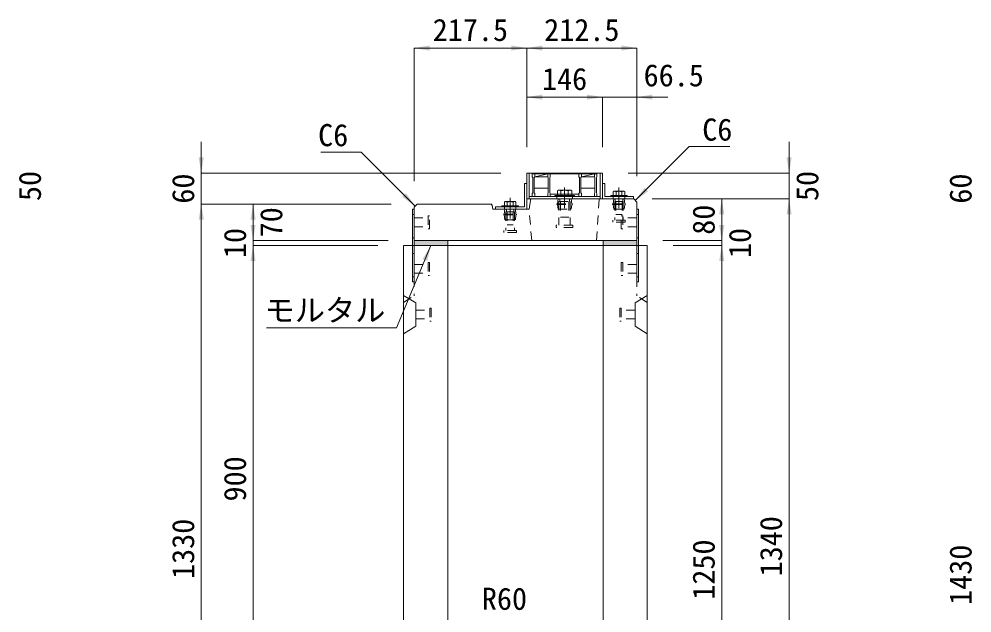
# Model space of a CAD drawing. Units: millimetres at full size. Extents: x -1934 to 78146, y -143454 to -112471.
# Drawn here: x 32648 to 34486, y -137980 to -136834 of the extents above; entities that cross this region are included whole.
import ezdxf
from ezdxf.enums import TextEntityAlignment as Align

# ---------------------------------------------------------------- set-up
doc = ezdxf.new("R2010")
doc.units = ezdxf.units.MM
doc.header["$LTSCALE"] = 23
for name, pattern in [('CHAIN', [18.5, 12, -1.5, 3.5, -1.5]), ('USER2', [1.35, 0.75, -0.6]), ('USER3', [1.35, 0.75, -0.6])]:
    doc.linetypes.add(name, pattern=pattern)
for name, color, linetype, lineweight in [('インサート', 92, 'USER2', 9), ('グレーチング', 7, 'Continuous', 9), ('ジョイント', 7, 'Continuous', 5), ('モルタル', 7, 'Continuous', 13), ('作業エリア', 11, 'Continuous', 13), ('受枠', 3, 'Continuous', 13), ('寸法線', 7, 'Continuous', 13), ('引出線', 4, 'Continuous', 13), ('本体', 2, 'Continuous', 13), ('補助線', 8, 'Continuous', 13), ('ｲﾝｻｰﾄ', 3, 'USER3', 5)]:
    doc.layers.add(name, color=color, linetype=linetype, lineweight=lineweight)
doc.layers.add('ハッチング_モルタル', color=30, linetype='Continuous')
doc.styles.add('ＭＳ ゴシック', font='')
doc.styles.get('ＭＳ ゴシック').set_extended_font_data('MS Gothic')

# ---------------------------------------------------------------- blocks, each defined once
blk = doc.blocks.new('filled_arrow')
at = {"color": 0, "linetype": 'Continuous', "lineweight": -2}
blk.add_solid([(7.5, 1.25), (0, 0), (7.5, -1.25)], dxfattribs=at)

msp = doc.modelspace()

# ---------------------------------------------------------------- hatches: boundary and pattern name
at = {"layer": 'ハッチング_モルタル'}
for points in [[(33409.82, -137261.32), (33409.82, -137271.32), (33474.82, -137271.32), (33474.82, -137261.32)], [(33774.82, -137261.32), (33774.82, -137271.32), (33839.82, -137271.32), (33839.82, -137261.32)]]:
    msp.add_hatch(color=256, dxfattribs=at).paths.add_polyline_path(points)

# ---------------------------------------------------------------- linework, layer by layer
at = {"layer": 'インサート', "linetype": 'Continuous'}
for p, q in [((33719.32, -137174.52), (33681.32, -137174.52)), ((33681.32, -137174.52), (33681.32, -137176.82)), ((33719.32, -137174.52), (33719.32, -137176.82)), ((33789.32, -137174.52), (33821.32, -137174.52)), ((33789.32, -137174.52), (33789.32, -137176.82)), ((33821.32, -137174.52), (33821.32, -137176.82)), ((33719.32, -137176.82), (33681.32, -137176.82)), ((33789.32, -137176.82), (33821.32, -137176.82)), ((33579.32, -137194.52), (33611.32, -137194.52)), ((33579.32, -137194.52), (33579.32, -137196.82)), ((33579.32, -137196.82), (33611.32, -137196.82)), ((33611.32, -137194.52), (33611.32, -137196.82))]:
    msp.add_line(p, q, dxfattribs=at)
at = {"layer": 'インサート', "linetype": 'Continuous', "lineweight": 13}
for p, q in [((33688.33, -137164.52), (33686.47, -137165.36)), ((33686.47, -137165.36), (33686.47, -137174.52)), ((33714.17, -137174.52), (33686.47, -137174.52)), ((33712.32, -137164.52), (33688.33, -137164.52)), ((33712.32, -137164.52), (33714.17, -137165.36)), ((33714.17, -137165.36), (33714.17, -137174.52)), ((33795.84, -137166.52), (33794.37, -137167.36)), ((33794.37, -137167.36), (33794.37, -137174.52)), ((33794.37, -137174.52), (33816.27, -137174.52)), ((33795.84, -137166.52), (33814.81, -137166.52)), ((33814.81, -137166.52), (33816.27, -137167.36)), ((33816.27, -137167.36), (33816.27, -137174.52)), ((33585.84, -137186.52), (33584.37, -137187.36)), ((33584.37, -137187.36), (33584.37, -137194.52)), ((33585.84, -137186.52), (33604.81, -137186.52)), ((33604.81, -137186.52), (33606.27, -137187.36)), ((33606.27, -137187.36), (33606.27, -137194.52)), ((33584.37, -137194.52), (33606.27, -137194.52))]:
    msp.add_line(p, q, dxfattribs=at)
at = {"layer": 'インサート'}
for p, q in [((33691.32, -137174.52), (33691.32, -137176.82)), ((33709.32, -137174.52), (33709.32, -137176.82)), ((33798.32, -137174.52), (33798.32, -137176.82)), ((33812.32, -137174.52), (33812.32, -137176.82)), ((33685.32, -137190.57), (33715.32, -137190.57)), ((33685.32, -137190.57), (33685.32, -137192.07)), ((33685.32, -137192.07), (33715.32, -137192.07)), ((33686.57, -137190.57), (33687.82, -137181.32)), ((33686.57, -137192.07), (33687.82, -137201.32)), ((33687.82, -137181.32), (33712.82, -137181.32)), ((33689.42, -137186.32), (33711.22, -137186.32)), ((33689.42, -137186.32), (33689.42, -137231.82)), ((33690.87, -137181.32), (33690.87, -137186.32)), ((33692.32, -137186.32), (33692.32, -137216.32)), ((33708.32, -137186.32), (33708.32, -137216.32)), ((33709.77, -137181.32), (33709.77, -137186.32)), ((33711.22, -137186.32), (33711.22, -137231.82)), ((33714.07, -137190.57), (33712.82, -137181.32)), ((33714.07, -137192.07), (33712.82, -137201.32)), ((33715.32, -137190.57), (33715.32, -137192.07)), ((33792.82, -137190.57), (33817.82, -137190.57)), ((33792.82, -137190.57), (33792.82, -137192.07)), ((33792.82, -137192.07), (33817.82, -137192.07)), ((33794.07, -137190.57), (33795.32, -137181.32)), ((33794.07, -137192.07), (33795.32, -137201.32)), ((33795.32, -137181.32), (33815.32, -137181.32)), ((33797.07, -137186.32), (33813.57, -137186.32)), ((33797.07, -137186.32), (33797.07, -137222.32)), ((33798.2, -137181.32), (33798.2, -137186.32)), ((33799.32, -137186.32), (33799.32, -137211.32)), ((33811.32, -137186.32), (33811.32, -137211.32)), ((33812.45, -137181.32), (33812.45, -137186.32)), ((33813.57, -137186.32), (33813.57, -137222.32)), ((33816.57, -137190.57), (33815.32, -137181.32)), ((33816.57, -137192.07), (33815.32, -137201.32)), ((33817.82, -137190.57), (33817.82, -137192.07)), ((33582.82, -137210.57), (33607.82, -137210.57)), ((33582.82, -137210.57), (33582.82, -137212.07)), ((33582.82, -137212.07), (33607.82, -137212.07)), ((33584.07, -137210.57), (33585.32, -137201.32)), ((33584.07, -137212.07), (33585.32, -137221.32)), ((33585.32, -137201.32), (33605.32, -137201.32)), ((33587.07, -137206.32), (33603.57, -137206.32)), ((33587.07, -137206.32), (33587.07, -137242.32)), ((33588.2, -137201.32), (33588.2, -137206.32)), ((33588.32, -137194.52), (33588.32, -137196.82)), ((33589.32, -137206.32), (33589.32, -137231.32)), ((33601.32, -137206.32), (33601.32, -137231.32)), ((33602.32, -137194.52), (33602.32, -137196.82)), ((33602.45, -137201.32), (33602.45, -137206.32)), ((33603.57, -137206.32), (33603.57, -137242.32)), ((33606.57, -137210.57), (33605.32, -137201.32)), ((33606.57, -137212.07), (33605.32, -137221.32)), ((33607.82, -137210.57), (33607.82, -137212.07)), ((33687.82, -137201.32), (33712.82, -137201.32)), ((33795.32, -137201.32), (33815.32, -137201.32)), ((33799.32, -137211.32), (33811.32, -137211.32)), ((33409.82, -137217.82), (33436.82, -137217.82)), ((33409.82, -137217.82), (33409.82, -137234.82)), ((33439.82, -137213.82), (33436.82, -137213.82)), ((33436.82, -137213.82), (33436.82, -137238.82)), ((33439.82, -137238.82), (33439.82, -137213.82)), ((33585.32, -137221.32), (33605.32, -137221.32)), ((33692.32, -137216.32), (33708.32, -137216.32)), ((33793.32, -137226.32), (33793.32, -137222.32)), ((33817.32, -137222.32), (33793.32, -137222.32)), ((33817.32, -137226.32), (33793.32, -137226.32)), ((33809.82, -137213.82), (33812.82, -137213.82)), ((33809.82, -137238.82), (33809.82, -137213.82)), ((33812.82, -137213.82), (33812.82, -137238.82)), ((33839.82, -137217.82), (33812.82, -137217.82)), ((33817.32, -137222.32), (33817.32, -137226.32)), ((33839.82, -137217.82), (33839.82, -137234.82)), ((33409.82, -137234.82), (33436.82, -137234.82)), ((33436.82, -137238.82), (33439.82, -137238.82)), ((33583.32, -137246.32), (33583.32, -137242.32)), ((33607.32, -137242.32), (33583.32, -137242.32)), ((33607.32, -137246.32), (33583.32, -137246.32)), ((33589.32, -137231.32), (33601.32, -137231.32)), ((33607.32, -137242.32), (33607.32, -137246.32)), ((33684.32, -137236.32), (33684.32, -137231.82)), ((33716.32, -137231.82), (33684.32, -137231.82)), ((33716.32, -137236.32), (33684.32, -137236.32)), ((33716.32, -137231.82), (33716.32, -137236.32)), ((33812.82, -137238.82), (33809.82, -137238.82)), ((33839.82, -137234.82), (33812.82, -137234.82))]:
    msp.add_line(p, q, dxfattribs=at)
at = {"layer": 'インサート', "linetype": 'Continuous', "lineweight": 5}
for p, q in [((33693.4, -137165.36), (33693.4, -137174.52)), ((33707.25, -137165.36), (33707.25, -137174.52)), ((33799.85, -137167.36), (33799.85, -137174.52)), ((33810.8, -137167.36), (33810.8, -137174.52)), ((33589.85, -137187.36), (33589.85, -137194.52)), ((33600.8, -137187.36), (33600.8, -137194.52))]:
    msp.add_line(p, q, dxfattribs=at)
for centre, radius, start, end in [((33689.94, -137172.02), 7.5, 62.50883, 117.49117), ((33700.32, -137193.25), 28.73, 76.05376, 103.94624), ((33710.71, -137172.02), 7.5, 62.50883, 117.49117), ((33797.11, -137171.37), 4.85, 55.61575, 124.38425), ((33805.32, -137184.64), 18.12, 72.41205, 107.58795), ((33813.54, -137171.37), 4.85, 55.61575, 124.38425), ((33587.11, -137191.37), 4.85, 55.61575, 124.38425), ((33595.32, -137204.64), 18.12, 72.41205, 107.58795), ((33603.54, -137191.37), 4.85, 55.61575, 124.38425)]:
    msp.add_arc(centre, radius, start, end, dxfattribs=at)
at = {"layer": 'グレーチング'}
for p, q in [((33637.82, -137132.82), (33637.82, -137138.82)), ((33637.82, -137132.82), (33762.82, -137132.82)), ((33637.82, -137138.82), (33638.82, -137139.82)), ((33642.82, -137138.82), (33641.82, -137139.82)), ((33642.82, -137132.82), (33642.82, -137138.82)), ((33642.82, -137138.82), (33667.82, -137132.82)), ((33642.82, -137138.82), (33667.82, -137138.82)), ((33667.82, -137132.82), (33667.82, -137138.82)), ((33667.82, -137138.82), (33668.82, -137139.82)), ((33672.82, -137138.82), (33671.82, -137139.82)), ((33672.82, -137132.82), (33672.82, -137138.82)), ((33727.82, -137132.82), (33727.82, -137138.82)), ((33727.82, -137138.82), (33728.82, -137139.82)), ((33732.82, -137138.82), (33731.82, -137139.82)), ((33732.82, -137138.82), (33757.82, -137132.82)), ((33732.82, -137132.82), (33732.82, -137138.82)), ((33732.82, -137138.82), (33757.82, -137138.82)), ((33757.82, -137132.82), (33757.82, -137138.82)), ((33757.82, -137138.82), (33758.82, -137139.82)), ((33762.82, -137138.82), (33761.82, -137139.82)), ((33762.82, -137132.82), (33762.82, -137138.82)), ((33638.82, -137139.82), (33638.82, -137169.82)), ((33641.82, -137139.82), (33641.82, -137169.82)), ((33668.82, -137139.82), (33668.82, -137169.82)), ((33671.82, -137139.82), (33671.82, -137169.82)), ((33728.82, -137139.82), (33728.82, -137169.82)), ((33731.82, -137139.82), (33731.82, -137169.82)), ((33758.82, -137139.82), (33758.82, -137169.82)), ((33761.82, -137139.82), (33761.82, -137169.82)), ((33637.82, -137170.82), (33638.82, -137169.82)), ((33637.82, -137176.82), (33637.82, -137170.82)), ((33668.82, -137160.82), (33641.82, -137160.82)), ((33642.82, -137170.82), (33641.82, -137169.82)), ((33642.82, -137176.82), (33642.82, -137170.82)), ((33667.82, -137170.82), (33668.82, -137169.82)), ((33667.82, -137176.82), (33667.82, -137170.82)), ((33672.82, -137170.82), (33671.82, -137169.82)), ((33672.82, -137176.82), (33672.82, -137170.82)), ((33727.82, -137172.32), (33672.82, -137172.32)), ((33727.82, -137170.82), (33728.82, -137169.82)), ((33727.82, -137176.82), (33727.82, -137170.82)), ((33758.82, -137160.82), (33731.82, -137160.82)), ((33732.82, -137170.82), (33731.82, -137169.82)), ((33732.82, -137176.82), (33732.82, -137170.82)), ((33757.82, -137170.82), (33758.82, -137169.82)), ((33757.82, -137176.82), (33757.82, -137170.82)), ((33762.82, -137170.82), (33761.82, -137169.82)), ((33762.82, -137176.82), (33762.82, -137170.82)), ((33637.82, -137176.82), (33642.82, -137176.82)), ((33667.82, -137176.82), (33672.82, -137176.82)), ((33727.82, -137176.82), (33732.82, -137176.82)), ((33757.82, -137176.82), (33762.82, -137176.82))]:
    msp.add_line(p, q, dxfattribs=at)
at = {"layer": 'ジョイント'}
for p, q in [((33406.62, -137201.32), (33409.82, -137201.32)), ((33406.62, -137201.32), (33406.62, -137341.32)), ((33409.82, -137201.32), (33409.82, -137341.32)), ((33839.82, -137201.32), (33843.02, -137201.32)), ((33839.82, -137201.32), (33839.82, -137341.32)), ((33843.02, -137201.32), (33843.02, -137341.32)), ((33406.62, -137341.32), (33409.82, -137341.32)), ((33839.82, -137341.32), (33843.02, -137341.32))]:
    msp.add_line(p, q, dxfattribs=at)
at = {"layer": 'ジョイント', "linetype": 'USER2'}
for p, q in [((33406.62, -137211.32), (33409.82, -137211.32)), ((33839.82, -137211.32), (33843.02, -137211.32)), ((33406.62, -137256.32), (33409.82, -137256.32)), ((33839.82, -137256.32), (33843.02, -137256.32)), ((33406.62, -137286.32), (33409.82, -137286.32)), ((33839.82, -137286.32), (33843.02, -137286.32)), ((33406.62, -137331.32), (33409.82, -137331.32)), ((33839.82, -137331.32), (33843.02, -137331.32))]:
    msp.add_line(p, q, dxfattribs=at)
at = {"layer": 'モルタル'}
for points in [[(33409.82, -137261.32), (33474.82, -137261.32), (33474.82, -137271.32), (33409.82, -137271.32)], [(33774.82, -137261.32), (33839.82, -137261.32), (33839.82, -137271.32), (33774.82, -137271.32)]]:
    msp.add_lwpolyline(points, close=True, dxfattribs=at)
at = {"layer": '作業エリア'}
for p, q in [((33557.36, -137191.32), (33559.82, -137191.32)), ((33559.82, -137191.32), (33560.3, -137193.73)), ((33634.44, -137183.87), (33634.82, -137181.32)), ((33634.82, -137181.32), (33637.41, -137181.32))]:
    msp.add_line(p, q, dxfattribs=at)
at = {"layer": '受枠'}
for p, q in [((33627.32, -137131.32), (33773.32, -137131.32)), ((33627.32, -137131.32), (33627.32, -137181.32)), ((33631.82, -137131.32), (33631.82, -137181.32)), ((33768.82, -137131.32), (33768.82, -137181.32)), ((33773.32, -137131.32), (33773.32, -137181.32)), ((33622.82, -137196.82), (33622.82, -137151.32)), ((33622.82, -137151.32), (33627.32, -137151.32)), ((33627.32, -137151.32), (33627.32, -137201.32)), ((33777.82, -137151.32), (33773.32, -137151.32)), ((33777.82, -137176.82), (33777.82, -137151.32)), ((33627.32, -137181.32), (33773.32, -137181.32)), ((33631.82, -137176.82), (33768.82, -137176.82)), ((33773.32, -137181.32), (33833.32, -137181.32)), ((33833.32, -137176.82), (33777.82, -137176.82)), ((33833.32, -137181.32), (33833.32, -137176.82)), ((33567.32, -137201.32), (33567.32, -137196.82)), ((33567.32, -137196.82), (33622.82, -137196.82)), ((33627.32, -137201.32), (33567.32, -137201.32))]:
    msp.add_line(p, q, dxfattribs=at)
at = {"layer": '受枠', "linetype": 'CHAIN'}
for p, q in [((33700.32, -137159.07), (33700.32, -137199.07)), ((33805.32, -137159.07), (33805.32, -137199.07)), ((33595.32, -137179.07), (33595.32, -137219.07))]:
    msp.add_line(p, q, dxfattribs=at)
at = {"layer": '受枠', "linetype": 'USER2'}
for p, q in [((33685.32, -137176.82), (33685.32, -137181.32)), ((33715.32, -137176.82), (33715.32, -137181.32)), ((33794.32, -137176.82), (33794.32, -137181.32)), ((33816.32, -137176.82), (33816.32, -137181.32)), ((33584.32, -137196.82), (33584.32, -137201.32)), ((33606.32, -137196.82), (33606.32, -137201.32))]:
    msp.add_line(p, q, dxfattribs=at)
at = {"layer": '寸法線'}
for p, q in [((33409.82, -136890.22), (33627.32, -136890.22)), ((33409.82, -137147.32), (33409.82, -136890.22)), ((33627.32, -137081.32), (33627.32, -136890.22)), ((33627.32, -136890.22), (33839.82, -136890.22)), ((33627.32, -137081.32), (33627.32, -136890.22)), ((33839.82, -137137.32), (33839.82, -136890.22)), ((33627.32, -136984.87), (33773.32, -136984.87)), ((33627.32, -137081.32), (33627.32, -136984.87)), ((33713.32, -136984.87), (33899.82, -136984.87)), ((33773.32, -137081.32), (33773.32, -136984.87)), ((33773.32, -137081.32), (33773.32, -136984.87)), ((33839.82, -137137.32), (33839.82, -136984.87)), ((32999.26, -137251.32), (32999.26, -137071.32)), ((34133.58, -137241.32), (34133.58, -137071.32)), ((33577.32, -137131.32), (32999.26, -137131.32)), ((33823.32, -137131.32), (34133.58, -137131.32)), ((32999.26, -138521.32), (32999.26, -137191.32)), ((33365.82, -137191.32), (32999.26, -137191.32)), ((33365.82, -137191.32), (32999.26, -137191.32)), ((33099.26, -137261.32), (33099.26, -137191.32)), ((33365.82, -137191.32), (33099.26, -137191.32)), ((33869.58, -137181.32), (34133.58, -137181.32)), ((33883.82, -137181.32), (34003.58, -137181.32)), ((33883.82, -137181.32), (34133.58, -137181.32)), ((34003.58, -137261.32), (34003.58, -137181.32)), ((34133.58, -138521.32), (34133.58, -137181.32)), ((33099.26, -137331.32), (33099.26, -137201.32)), ((34003.58, -137201.32), (34003.58, -137331.32)), ((33359.82, -137261.32), (33099.26, -137261.32)), ((33359.82, -137261.32), (33099.26, -137261.32)), ((33889.82, -137261.32), (34003.58, -137261.32)), ((33889.82, -137261.32), (34003.58, -137261.32)), ((33099.26, -137271.32), (33099.26, -138171.32)), ((33339.82, -137271.32), (33099.26, -137271.32)), ((33339.82, -137271.32), (33099.26, -137271.32)), ((33909.82, -137271.32), (34003.58, -137271.32)), ((33909.82, -137271.32), (34003.58, -137271.32)), ((34003.58, -138521.32), (34003.58, -137271.32))]:
    msp.add_line(p, q, dxfattribs=at)
at = {"layer": '引出線'}
for points in [[(33836.82, -137184.32), (33940.99, -137080.15), (34018.99, -137080.15)], [(33412.1, -137195.04), (33307.94, -137090.87), (33229.94, -137090.87)], [(33442.32, -137271.32), (33375.92, -137430.27), (33125.01, -137430.27)]]:
    msp.add_lwpolyline(points, dxfattribs=at)
at = {"layer": '本体'}
for p, q in [((33409.82, -137197.32), (33415.82, -137191.32)), ((33415.82, -137191.32), (33557.36, -137191.32)), ((33560.3, -137193.73), (33561.82, -137201.32)), ((33634.44, -137183.87), (33631.82, -137201.32)), ((33637.41, -137181.32), (33833.82, -137181.32)), ((33833.82, -137181.32), (33839.82, -137187.32)), ((33839.82, -137187.32), (33839.82, -137261.32)), ((33409.82, -137197.32), (33409.82, -137261.32)), ((33561.82, -137201.32), (33631.82, -137201.32)), ((33409.82, -137261.32), (33839.82, -137261.32)), ((33409.82, -137271.32), (33474.82, -137271.32)), ((33774.82, -137271.32), (33839.82, -137271.32))]:
    msp.add_line(p, q, dxfattribs=at)
at = {"layer": '本体', "linetype": 'USER2', "lineweight": 15}
for p, q in [((33761.82, -137261.32), (33766.82, -137181.32)), ((33636.82, -137261.32), (33631.82, -137201.32))]:
    msp.add_line(p, q, dxfattribs=at)
at = {"layer": '本体', "lineweight": 20}
for p, q in [((33474.82, -137271.32), (33389.82, -137271.32)), ((33389.82, -137271.32), (33389.82, -138521.32)), ((33839.82, -137271.32), (33409.82, -137271.32)), ((33474.82, -138100.79), (33474.82, -137271.32)), ((33774.82, -138100.79), (33774.82, -137271.32)), ((33859.82, -137271.32), (33774.82, -137271.32)), ((33859.82, -138521.32), (33859.82, -137271.32))]:
    msp.add_line(p, q, dxfattribs=at)
at = {"layer": '本体', "linetype": 'USER3', "lineweight": 9}
for p, q in [((33409.82, -137271.32), (33409.82, -137368.32)), ((33839.82, -137271.32), (33839.82, -137368.32))]:
    msp.add_line(p, q, dxfattribs=at)
at = {"layer": '本体', "lineweight": 5}
for p, q in [((33389.82, -137367.32), (33413.02, -137381.82)), ((33859.82, -137367.32), (33836.62, -137381.82)), ((33413.02, -137381.82), (33413.02, -137426.82)), ((33836.62, -137381.82), (33836.62, -137426.82)), ((33389.82, -137441.32), (33413.02, -137426.82)), ((33859.82, -137441.32), (33836.62, -137426.82))]:
    msp.add_line(p, q, dxfattribs=at)
at = {"layer": '本体', "linetype": 'USER3', "lineweight": 5}
for p, q in [((33389.82, -137380.82), (33409.82, -137368.32)), ((33859.82, -137380.82), (33839.82, -137368.32))]:
    msp.add_line(p, q, dxfattribs=at)
at = {"layer": '本体'}
for centre, start, end in [((33557.36, -137194.32), 11.30993, 90), ((33637.41, -137184.32), 90, 171.46923)]:
    msp.add_arc(centre, 3, start, end, dxfattribs=at)
at = {"layer": '補助線'}
msp.add_line((33474.82, -137271.32), (33774.82, -137271.32), dxfattribs=at)
at = {"layer": 'ｲﾝｻｰﾄ'}
for p, q in [((33436.82, -137303.82), (33436.82, -137328.82)), ((33436.82, -137303.82), (33439.82, -137303.82)), ((33439.82, -137303.82), (33439.82, -137328.82)), ((33812.82, -137303.82), (33809.82, -137303.82)), ((33809.82, -137303.82), (33809.82, -137328.82)), ((33812.82, -137303.82), (33812.82, -137328.82)), ((33409.82, -137307.82), (33436.82, -137307.82)), ((33839.82, -137307.82), (33812.82, -137307.82)), ((33409.82, -137324.82), (33436.82, -137324.82)), ((33436.82, -137328.82), (33439.82, -137328.82)), ((33812.82, -137328.82), (33809.82, -137328.82)), ((33839.82, -137324.82), (33812.82, -137324.82)), ((33413.02, -137395.82), (33440.02, -137395.82)), ((33413.02, -137395.82), (33413.02, -137412.82)), ((33440.02, -137391.82), (33440.02, -137416.82)), ((33440.02, -137391.82), (33443.03, -137391.82)), ((33443.03, -137391.82), (33443.03, -137416.82)), ((33806.62, -137391.82), (33806.62, -137416.82)), ((33809.62, -137391.82), (33806.62, -137391.82)), ((33809.62, -137391.82), (33809.62, -137416.82)), ((33836.62, -137395.82), (33809.62, -137395.82)), ((33836.62, -137395.82), (33836.62, -137412.82)), ((33413.02, -137412.82), (33440.02, -137412.82)), ((33836.62, -137412.82), (33809.62, -137412.82)), ((33440.02, -137416.82), (33443.03, -137416.82)), ((33809.62, -137416.82), (33806.62, -137416.82))]:
    msp.add_line(p, q, dxfattribs=at)

# ---------------------------------------------------------------- block references
at = {"layer": '寸法線', "xscale": 4, "yscale": 4}
for p in [(33409.82, -136890.22), (33627.32, -136890.22), (33627.32, -136984.87), (33839.82, -136984.87)]:
    msp.add_blockref('filled_arrow', p, dxfattribs=at)
for p, rotation in [((33627.32, -136890.22), 180), ((33839.82, -136890.22), 180), ((33773.32, -136984.87), 180), ((33773.32, -136984.87), 180), ((32999.26, -137131.32), 90), ((34133.58, -137131.32), 90), ((32999.26, -137191.32), 270), ((32999.26, -137191.32), 270), ((33099.26, -137191.32), 270), ((34003.58, -137181.32), 270), ((34133.58, -137181.32), 270), ((34133.58, -137181.32), 270), ((33099.26, -137261.32), 90), ((33099.26, -137261.32), 90), ((34003.58, -137261.32), 90), ((34003.58, -137261.32), 90), ((33099.26, -137271.32), 270), ((33099.26, -137271.32), 270), ((34003.58, -137271.32), 270), ((34003.58, -137271.32), 270)]:
    msp.add_blockref('filled_arrow', p, dxfattribs=dict(at, rotation=rotation))
at = {"layer": '引出線', "xscale": 4, "yscale": 4}
for p, rotation in [((33412.1, -137195.04), 135), ((33836.82, -137184.32), 45), ((33442.32, -137271.32), 247.3)]:
    msp.add_blockref('filled_arrow', p, dxfattribs=dict(at, rotation=rotation))

# ---------------------------------------------------------------- texts
at = {"layer": '寸法線', "style": 'ＭＳ ゴシック'}
for s, p in [('217.5', (33518.57, -136855.22)), ('212.5', (33733.57, -136855.22)), ('146', (33700.32, -136949.87)), ('66.5', (33910.99, -136942.79))]:
    msp.add_text(s, height=42.72, dxfattribs=at).set_placement(p, align=Align.MIDDLE_CENTER)
for s, p in [('50', (32668.58, -137156.32)), ('60', (32964.26, -137161.32)), ('50', (34168.58, -137156.32)), ('60', (34464.26, -137161.32)), ('70', (33134.26, -137226.32)), ('80', (33968.58, -137221.32)), ('10', (33064.26, -137266.32)), ('10', (34038.58, -137266.32)), ('900', (33064.26, -137721.32)), ('1340', (34098.58, -137851.32)), ('1330', (32964.26, -137856.32)), ('1250', (33968.58, -137896.32)), ('1430', (34464.26, -137906.32))]:
    msp.add_text(s, height=42.72, rotation=90, dxfattribs=at).set_placement(p, align=Align.MIDDLE_CENTER)
at = {"layer": '引出線', "style": 'ＭＳ ゴシック'}
for s, p in [('C6', (33965.99, -137026.15)), ('R60', (33540.74, -137931.22))]:
    msp.add_text(s, height=42.72, dxfattribs=at).set_placement(p, align=Align.TOP_LEFT)
msp.add_text('C6', height=42.72, dxfattribs=at).set_placement((33282.94, -137036.87), align=Align.TOP_RIGHT)
msp.add_text('モルタル', height=42.72, dxfattribs=at).set_placement((33237.96, -137374.67), align=Align.TOP_CENTER)

doc.saveas('drawing.dxf')
